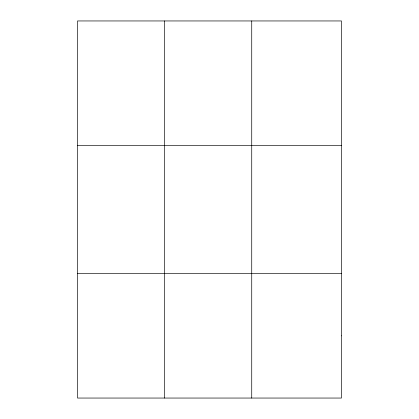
<?xml version="1.0" encoding="UTF-8"?>
<svg xmlns="http://www.w3.org/2000/svg" width="419" height="419" viewBox="0 0 419 419"><rect width="100%" height="100%" fill="white"/><g stroke="black" fill="none" stroke-linecap="round" stroke-linejoin="round"><path stroke-width="0.63" d="M164.63 20.95L164.63 398.05M251.73 20.95L251.73 398.05M77.531 145.393L341.469 145.393M77.531 273.607L341.469 273.607M341.469 335.829L341.469 398.05L77.531 398.05L77.531 20.95L341.469 20.95L341.469 335.829"/></g></svg>
